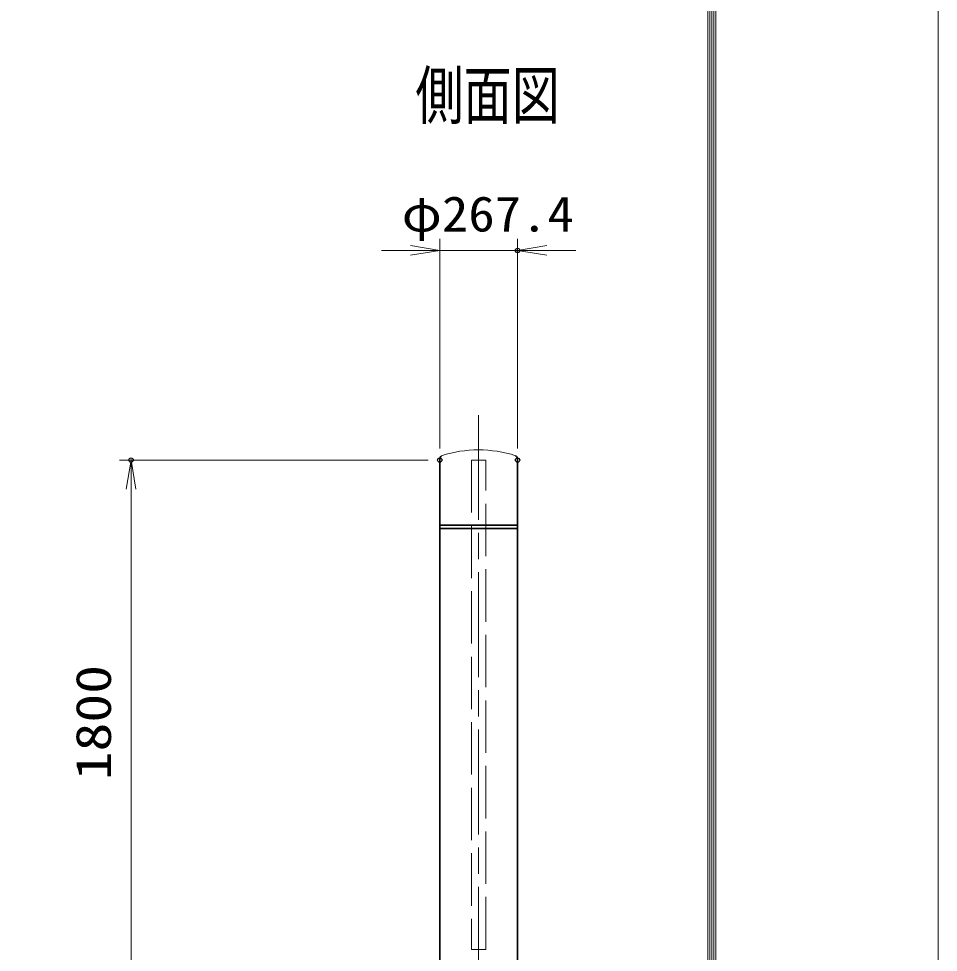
# Model space of a CAD drawing. Units: millimetres, scale not verified. Extents: x -11880 to 11880, y -8400 to 8400.
# Drawn here: x 8722 to 11880, y -896 to 2309 of the extents above; entities that cross this region are included whole.
import ezdxf
from ezdxf.enums import TextEntityAlignment as Align

# ---------------------------------------------------------------- set-up
doc = ezdxf.new("R2010")
doc.units = ezdxf.units.MM
doc.header["$LTSCALE"] = 30
doc.header["$PDMODE"] = 32
doc.header["$PDSIZE"] = 15
doc.linetypes.add('DASHED', pattern=[7.5, 6, -1.5])
doc.linetypes.add('USER1', pattern=[18, 12, -1.5, 3, -1.5])
for name, color, linetype, lineweight in [('0-0_D-TTL', 7, 'Continuous', 18), ('0-1_外形線', 7, 'Continuous', 35), ('0-2_軸線', 200, 'USER1', 15), ('0-3_細線', 2, 'Continuous', 35), ('0-4_寸法線', 4, 'Continuous', 18), ('0-5_0', 7, 'Continuous', 18), ('0-7_隠れ線', 140, 'DASHED', 18)]:
    doc.layers.add(name, color=color, linetype=linetype, lineweight=lineweight)
doc.layers.add('0-6_Defpoints', color=7, linetype='Continuous')
doc.layers.add('1-6_文字', color=254, linetype='Continuous')
doc.styles.add('ＭＳ ゴシック', font='')
doc.styles.get('ＭＳ ゴシック').set_extended_font_data('MS Gothic')

# ---------------------------------------------------------------- blocks, each defined once
blk = doc.blocks.new('_Open')
at = {"layer": '0-5_0', "color": 4}
blk.add_line((-30, 5), (0, 0), dxfattribs=at)
blk.add_lwpolyline([(-30, -5), (0, 0), (-30, 0)], dxfattribs=at)

msp = doc.modelspace()

# ---------------------------------------------------------------- linework, layer by layer
at = {"layer": '0-0_D-TTL'}
for points in [[(-11880, -8400), (11880, -8400), (11880, 8400), (-11880, 8400)], [(-11116.29, 7779.43), (11116.29, 7779.43), (11116.29, -7777.71), (-11116.29, -7777.71)], [(-11109.21, 7772.36), (11109.21, 7772.36), (11109.21, -7770.64), (-11109.21, -7770.64)], [(-11102.14, 7765.29), (11102.14, 7765.29), (11102.14, -7763.57), (-11102.14, -7763.57)], [(-11095.07, 7758.21), (11095.07, 7758.21), (11095.07, -7756.5), (-11095.07, -7756.5)], [(-11088, 7751.14), (11088, 7751.14), (11088, -7749.43), (-11088, -7749.43)]]:
    msp.add_lwpolyline(points, close=True, dxfattribs=at)
at = {"layer": '0-1_外形線'}
for p, q in [((10167.64, -981.16), (10167.64, 793.84)), ((10435.04, 793.84), (10435.04, -981.16))]:
    msp.add_line(p, q, dxfattribs=at)
for centre, start, end in [((10187.64, 793.84), 131.40962, 180), ((10415.04, 793.84), 0, 48.59038)]:
    msp.add_arc(centre, 20, start, end, dxfattribs=at)
at = {"layer": '0-2_軸線'}
msp.add_line((10301.34, 948.41), (10301.34, -1885.63), dxfattribs=at)
at = {"layer": '0-3_細線'}
for p, q in [((10435.04, 570.84), (10167.64, 570.84)), ((10435.04, 558.84), (10167.64, 558.84))]:
    msp.add_line(p, q, dxfattribs=at)
at = {"layer": '0-4_寸法線'}
for p, q in [((10167.64, 833.84), (10167.64, 1553.32)), ((10435.04, 833.84), (10435.04, 1553.32)), ((10067.64, 1513.32), (9967.64, 1513.32)), ((10167.64, 1513.32), (10435.04, 1513.32)), ((10535.04, 1513.32), (10635.04, 1513.32)), ((10127.64, 793.84), (9067.85, 793.84)), ((9107.85, -1006.16), (9107.85, 793.84))]:
    msp.add_line(p, q, dxfattribs=at)
at = {"layer": '0-5_0'}
msp.add_arc((10301.34, 416.07), 412.77, 72.0912, 107.9088, dxfattribs=at)
at = {"layer": '0-6_Defpoints'}
for p in [(10435.04, 1513.32), (9107.85, 793.84), (10167.64, 793.84), (10167.64, 793.84), (10435.04, 793.84)]:
    msp.add_point(p, dxfattribs=at)
at = {"layer": '0-7_隠れ線'}
msp.add_lwpolyline([(10326.34, 793.84), (10276.34, 793.84), (10276.34, -886.16), (10326.34, -886.16)], close=True, dxfattribs=at)

# ---------------------------------------------------------------- block references
at = {"layer": '0-4_寸法線', "xscale": 3.333333, "yscale": 3.333333}
msp.add_blockref('_Open', (10167.64, 1513.32), dxfattribs=at)
for p, rotation in [((10435.04, 1513.32), 180), ((9107.85, 793.84), 90)]:
    msp.add_blockref('_Open', p, dxfattribs=dict(at, rotation=rotation))

# ---------------------------------------------------------------- texts
at = {"layer": '0-4_寸法線', "color": 254, "style": 'ＭＳ ゴシック', "width": 1.1}
msp.add_text('φ267.4', height=121.2, dxfattribs=at).set_placement((10037.34, 1542.01), align=Align.BOTTOM_LEFT)
at = {"layer": '0-4_寸法線', "color": 254, "style": 'ＭＳ ゴシック', "width": 1.2}
msp.add_text('1800', height=121.2, rotation=90, dxfattribs=at).set_placement((9075.16, -305.36), align=Align.BOTTOM_LEFT)
at = {"layer": '1-6_文字', "style": 'ＭＳ ゴシック', "width": 0.75}
msp.add_text('側面図', height=161.7, dxfattribs=at).set_placement((10084.01, 1916.66), align=Align.BOTTOM_LEFT)

doc.saveas('drawing.dxf')
